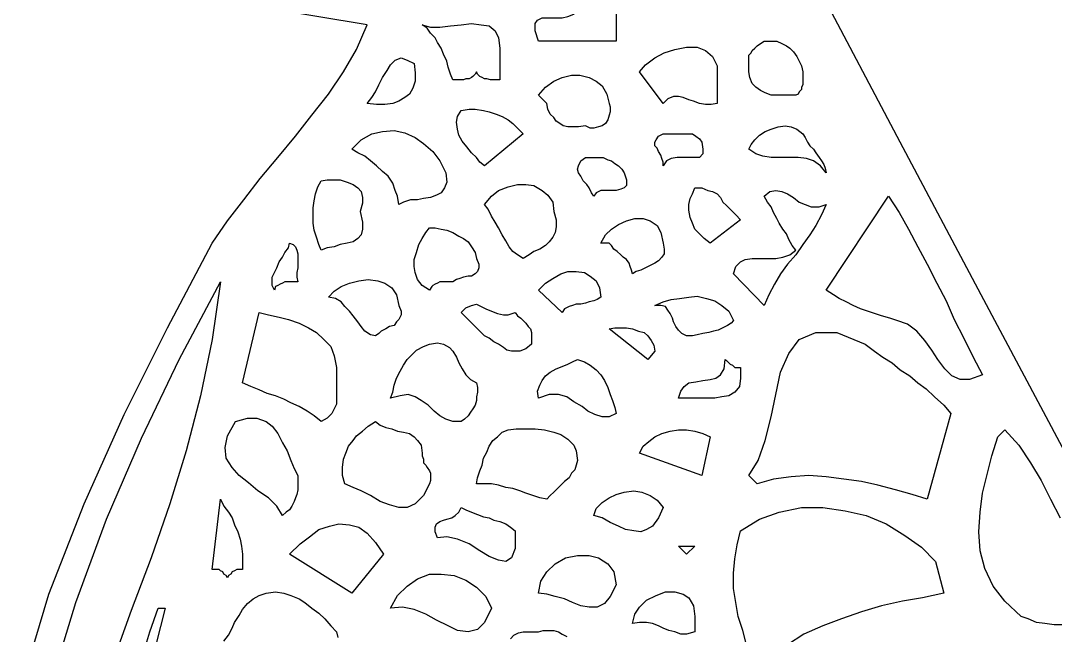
# Model space of a CAD drawing. Extents: x 0.02 to 6.9, y 0.03 to 9.01.
# Drawn here: x 3.512 to 4.393, y 3.407 to 3.93 of the extents above; entities that cross this region are included whole.
import ezdxf

# ---------------------------------------------------------------- set-up
doc = ezdxf.new("R2010")
doc.units = 0
doc.layers.add('1', color=7, linetype='Continuous')

msp = doc.modelspace()

# ---------------------------------------------------------------- linework, layer by layer
msp.add_lwpolyline([(3.512, 3.362), (3.536, 3.442), (3.566, 3.519), (3.6, 3.595), (3.637, 3.669), (3.675, 3.741), (3.688, 3.76), (3.702, 3.778), (3.716, 3.796), (3.731, 3.814), (3.746, 3.832), (3.76, 3.85), (3.774, 3.868), (3.787, 3.887), (3.798, 3.906), (3.807, 3.927), (3.723, 3.941)])
at = {"layer": '1'}
for points in [[(4.399, 3.567), (4.33, 3.697), (4.261, 3.827), (4.192, 3.958)], [(4.019, 3.913), (3.953, 3.913), (3.95, 3.922), (3.95, 3.928), (3.952, 3.931), (3.956, 3.933), (3.961, 3.933), (3.966, 3.933), (3.973, 3.933), (3.978, 3.934), (3.983, 3.936), (3.986, 3.94), (4.019, 3.94), (4.019, 3.913)], [(3.92, 3.907), (3.92, 3.88), (3.917, 3.88), (3.914, 3.88), (3.912, 3.88), (3.909, 3.881), (3.907, 3.881), (3.905, 3.882), (3.903, 3.883), (3.901, 3.885), (3.9, 3.887), (3.899, 3.885), (3.897, 3.883), (3.896, 3.882), (3.894, 3.881), (3.891, 3.881), (3.889, 3.88), (3.886, 3.88), (3.883, 3.88), (3.88, 3.88), (3.878, 3.885), (3.876, 3.891), (3.875, 3.896), (3.872, 3.902), (3.87, 3.907), (3.867, 3.912), (3.865, 3.916), (3.861, 3.92), (3.858, 3.924), (3.854, 3.927), (3.861, 3.925), (3.869, 3.925), (3.878, 3.926), (3.887, 3.927), (3.896, 3.928), (3.904, 3.927), (3.911, 3.926), (3.916, 3.922), (3.919, 3.916), (3.92, 3.907)], [(4.178, 3.887), (4.178, 3.884), (4.178, 3.881), (4.178, 3.879), (4.178, 3.876), (4.177, 3.874), (4.177, 3.872), (4.175, 3.87), (4.174, 3.868), (4.172, 3.867), (4.166, 3.867), (4.161, 3.867), (4.156, 3.867), (4.151, 3.867), (4.146, 3.869), (4.142, 3.871), (4.138, 3.874), (4.135, 3.877), (4.133, 3.882), (4.132, 3.887), (4.132, 3.891), (4.132, 3.895), (4.132, 3.898), (4.132, 3.901), (4.134, 3.903), (4.135, 3.905), (4.137, 3.907), (4.139, 3.909), (4.142, 3.911), (4.145, 3.913), (4.151, 3.913), (4.156, 3.913), (4.16, 3.911), (4.164, 3.909), (4.167, 3.907), (4.17, 3.904), (4.173, 3.9), (4.175, 3.896), (4.177, 3.892), (4.178, 3.887)], [(4.105, 3.88), (4.105, 3.86), (4.1, 3.859), (4.095, 3.859), (4.09, 3.86), (4.085, 3.862), (4.081, 3.863), (4.076, 3.865), (4.072, 3.866), (4.068, 3.866), (4.063, 3.864), (4.059, 3.86), (4.039, 3.887), (4.044, 3.893), (4.052, 3.899), (4.06, 3.903), (4.069, 3.906), (4.079, 3.908), (4.088, 3.908), (4.095, 3.905), (4.101, 3.9), (4.105, 3.892), (4.105, 3.88)], [(3.847, 3.894), (3.848, 3.886), (3.848, 3.879), (3.846, 3.873), (3.843, 3.868), (3.839, 3.865), (3.834, 3.862), (3.829, 3.86), (3.822, 3.859), (3.815, 3.859), (3.807, 3.86), (3.811, 3.865), (3.814, 3.87), (3.817, 3.876), (3.82, 3.882), (3.824, 3.888), (3.827, 3.893), (3.831, 3.897), (3.836, 3.899), (3.841, 3.897), (3.847, 3.894)], [(4.013, 3.86), (4.014, 3.857), (4.014, 3.853), (4.013, 3.85), (4.012, 3.846), (4.01, 3.843), (4.007, 3.841), (4.004, 3.84), (4, 3.839), (3.997, 3.839), (3.993, 3.841), (3.987, 3.84), (3.982, 3.84), (3.978, 3.84), (3.974, 3.841), (3.971, 3.843), (3.968, 3.845), (3.966, 3.848), (3.963, 3.851), (3.961, 3.855), (3.96, 3.86), (3.953, 3.867), (3.959, 3.874), (3.966, 3.879), (3.973, 3.882), (3.981, 3.884), (3.988, 3.884), (3.996, 3.882), (4.002, 3.879), (4.007, 3.875), (4.011, 3.868), (4.013, 3.86)], [(3.94, 3.834), (3.907, 3.807), (3.903, 3.81), (3.9, 3.814), (3.896, 3.818), (3.892, 3.823), (3.888, 3.828), (3.885, 3.833), (3.884, 3.838), (3.883, 3.844), (3.884, 3.849), (3.887, 3.854), (3.894, 3.855), (3.899, 3.855), (3.906, 3.854), (3.911, 3.853), (3.917, 3.851), (3.922, 3.849), (3.927, 3.846), (3.931, 3.843), (3.936, 3.838), (3.94, 3.834)], [(3.874, 3.801), (3.875, 3.793), (3.873, 3.788), (3.87, 3.784), (3.866, 3.782), (3.861, 3.78), (3.855, 3.779), (3.85, 3.778), (3.844, 3.778), (3.838, 3.776), (3.834, 3.774), (3.833, 3.781), (3.831, 3.786), (3.829, 3.792), (3.825, 3.798), (3.82, 3.802), (3.815, 3.807), (3.81, 3.811), (3.805, 3.815), (3.799, 3.818), (3.794, 3.821), (3.802, 3.829), (3.811, 3.834), (3.82, 3.836), (3.83, 3.837), (3.839, 3.835), (3.848, 3.831), (3.855, 3.826), (3.863, 3.819), (3.869, 3.811), (3.874, 3.801)], [(4.092, 3.827), (4.093, 3.821), (4.093, 3.817), (4.09, 3.814), (4.086, 3.814), (4.081, 3.814), (4.076, 3.814), (4.071, 3.814), (4.066, 3.813), (4.062, 3.811), (4.059, 3.807), (4.059, 3.81), (4.058, 3.813), (4.057, 3.816), (4.055, 3.819), (4.054, 3.822), (4.052, 3.824), (4.052, 3.827), (4.053, 3.829), (4.055, 3.832), (4.059, 3.834), (4.062, 3.834), (4.066, 3.834), (4.07, 3.834), (4.074, 3.834), (4.077, 3.834), (4.081, 3.834), (4.084, 3.834), (4.087, 3.832), (4.09, 3.83), (4.092, 3.827)], [(4.198, 3.801), (4.193, 3.807), (4.187, 3.811), (4.181, 3.813), (4.174, 3.814), (4.166, 3.814), (4.159, 3.814), (4.151, 3.814), (4.144, 3.815), (4.138, 3.817), (4.132, 3.821), (4.134, 3.825), (4.137, 3.829), (4.141, 3.833), (4.146, 3.836), (4.151, 3.838), (4.157, 3.84), (4.163, 3.841), (4.168, 3.84), (4.173, 3.838), (4.178, 3.834), (4.18, 3.831), (4.182, 3.827), (4.184, 3.824), (4.187, 3.821), (4.189, 3.818), (4.192, 3.814), (4.194, 3.811), (4.196, 3.808), (4.197, 3.805), (4.198, 3.801)], [(4.026, 3.801), (4.028, 3.795), (4.028, 3.79), (4.026, 3.788), (4.023, 3.787), (4.019, 3.786), (4.014, 3.786), (4.01, 3.786), (4.006, 3.786), (4.002, 3.784), (4, 3.781), (3.998, 3.784), (3.996, 3.788), (3.994, 3.791), (3.991, 3.794), (3.989, 3.798), (3.987, 3.801), (3.986, 3.804), (3.987, 3.807), (3.989, 3.811), (3.993, 3.814), (3.997, 3.814), (4.001, 3.814), (4.004, 3.814), (4.008, 3.814), (4.012, 3.812), (4.015, 3.811), (4.018, 3.809), (4.021, 3.807), (4.024, 3.804), (4.026, 3.801)], [(3.801, 3.768), (3.803, 3.759), (3.803, 3.753), (3.802, 3.748), (3.799, 3.745), (3.795, 3.742), (3.79, 3.741), (3.784, 3.74), (3.779, 3.738), (3.773, 3.737), (3.768, 3.735), (3.766, 3.74), (3.764, 3.746), (3.762, 3.752), (3.761, 3.758), (3.761, 3.764), (3.761, 3.771), (3.762, 3.777), (3.763, 3.783), (3.765, 3.789), (3.768, 3.794), (3.773, 3.795), (3.779, 3.795), (3.784, 3.795), (3.79, 3.793), (3.795, 3.791), (3.799, 3.788), (3.802, 3.785), (3.803, 3.78), (3.803, 3.775), (3.801, 3.768)], [(3.966, 3.768), (3.968, 3.761), (3.968, 3.755), (3.967, 3.75), (3.965, 3.746), (3.962, 3.742), (3.959, 3.739), (3.954, 3.736), (3.949, 3.734), (3.945, 3.731), (3.94, 3.728), (3.935, 3.731), (3.931, 3.734), (3.928, 3.738), (3.925, 3.743), (3.922, 3.748), (3.919, 3.754), (3.916, 3.759), (3.913, 3.764), (3.91, 3.77), (3.907, 3.774), (3.913, 3.781), (3.919, 3.786), (3.927, 3.789), (3.935, 3.791), (3.942, 3.791), (3.949, 3.79), (3.956, 3.786), (3.961, 3.782), (3.965, 3.776), (3.966, 3.768)], [(4.125, 3.761), (4.099, 3.741), (4.094, 3.745), (4.09, 3.749), (4.086, 3.753), (4.084, 3.758), (4.082, 3.763), (4.081, 3.769), (4.081, 3.774), (4.082, 3.779), (4.084, 3.783), (4.086, 3.788), (4.092, 3.788), (4.097, 3.786), (4.101, 3.785), (4.105, 3.783), (4.108, 3.78), (4.11, 3.776), (4.113, 3.773), (4.117, 3.769), (4.121, 3.765), (4.125, 3.761)], [(4.198, 3.774), (4.194, 3.765), (4.189, 3.756), (4.184, 3.748), (4.178, 3.74), (4.172, 3.731), (4.165, 3.723), (4.159, 3.715), (4.154, 3.706), (4.149, 3.697), (4.145, 3.688), (4.119, 3.715), (4.121, 3.721), (4.125, 3.725), (4.129, 3.727), (4.135, 3.728), (4.141, 3.728), (4.148, 3.728), (4.155, 3.728), (4.161, 3.729), (4.167, 3.731), (4.172, 3.735), (4.169, 3.739), (4.166, 3.744), (4.164, 3.749), (4.161, 3.753), (4.158, 3.758), (4.156, 3.762), (4.153, 3.767), (4.151, 3.772), (4.148, 3.776), (4.145, 3.781), (4.15, 3.785), (4.155, 3.786), (4.16, 3.785), (4.165, 3.783), (4.17, 3.78), (4.175, 3.776), (4.18, 3.774), (4.185, 3.772), (4.192, 3.772), (4.198, 3.774)], [(4.331, 3.629), (4.32, 3.625), (4.312, 3.625), (4.305, 3.628), (4.299, 3.634), (4.293, 3.642), (4.288, 3.65), (4.282, 3.658), (4.275, 3.666), (4.267, 3.672), (4.258, 3.675), (4.252, 3.677), (4.245, 3.679), (4.239, 3.681), (4.233, 3.683), (4.227, 3.685), (4.221, 3.688), (4.215, 3.691), (4.209, 3.694), (4.204, 3.697), (4.198, 3.701), (4.251, 3.781), (4.26, 3.767), (4.268, 3.753), (4.276, 3.738), (4.284, 3.723), (4.292, 3.707), (4.3, 3.692), (4.307, 3.676), (4.315, 3.66), (4.323, 3.644), (4.331, 3.629)], [(4.059, 3.741), (4.06, 3.736), (4.06, 3.732), (4.058, 3.729), (4.055, 3.726), (4.052, 3.724), (4.048, 3.722), (4.044, 3.72), (4.04, 3.718), (4.036, 3.717), (4.033, 3.715), (4.032, 3.718), (4.031, 3.721), (4.03, 3.724), (4.028, 3.727), (4.025, 3.729), (4.023, 3.731), (4.02, 3.734), (4.017, 3.736), (4.015, 3.739), (4.013, 3.741), (4.006, 3.741), (4.01, 3.748), (4.015, 3.753), (4.021, 3.757), (4.028, 3.76), (4.035, 3.762), (4.042, 3.762), (4.048, 3.76), (4.054, 3.756), (4.057, 3.75), (4.059, 3.741)], [(3.9, 3.728), (3.902, 3.723), (3.902, 3.72), (3.901, 3.717), (3.899, 3.715), (3.896, 3.713), (3.893, 3.713), (3.889, 3.712), (3.886, 3.711), (3.883, 3.71), (3.88, 3.708), (3.877, 3.708), (3.875, 3.708), (3.872, 3.708), (3.869, 3.708), (3.867, 3.707), (3.865, 3.706), (3.863, 3.705), (3.862, 3.704), (3.86, 3.701), (3.854, 3.705), (3.85, 3.71), (3.848, 3.716), (3.847, 3.721), (3.847, 3.727), (3.849, 3.733), (3.851, 3.74), (3.854, 3.745), (3.857, 3.75), (3.86, 3.754), (3.865, 3.754), (3.87, 3.753), (3.875, 3.752), (3.88, 3.75), (3.885, 3.747), (3.889, 3.745), (3.893, 3.742), (3.896, 3.738), (3.899, 3.733), (3.9, 3.728)], [(3.748, 3.708), (3.745, 3.708), (3.742, 3.708), (3.74, 3.708), (3.737, 3.708), (3.735, 3.707), (3.733, 3.706), (3.731, 3.705), (3.729, 3.704), (3.728, 3.701), (3.726, 3.705), (3.726, 3.709), (3.726, 3.712), (3.728, 3.716), (3.73, 3.72), (3.732, 3.725), (3.735, 3.729), (3.737, 3.733), (3.74, 3.737), (3.741, 3.741), (3.744, 3.74), (3.746, 3.738), (3.747, 3.735), (3.748, 3.732), (3.748, 3.728), (3.748, 3.724), (3.748, 3.72), (3.747, 3.716), (3.747, 3.712), (3.748, 3.708)], [(3.834, 3.688), (3.836, 3.683), (3.836, 3.68), (3.834, 3.676), (3.832, 3.674), (3.83, 3.671), (3.826, 3.67), (3.823, 3.668), (3.819, 3.666), (3.817, 3.664), (3.814, 3.662), (3.81, 3.663), (3.805, 3.666), (3.802, 3.67), (3.799, 3.674), (3.795, 3.679), (3.792, 3.683), (3.788, 3.687), (3.785, 3.691), (3.78, 3.694), (3.774, 3.695), (3.779, 3.7), (3.785, 3.704), (3.792, 3.707), (3.8, 3.709), (3.808, 3.71), (3.816, 3.709), (3.822, 3.707), (3.828, 3.703), (3.832, 3.697), (3.834, 3.688)], [(4.006, 3.695), (4.003, 3.693), (4, 3.692), (3.996, 3.691), (3.993, 3.69), (3.989, 3.689), (3.985, 3.689), (3.982, 3.688), (3.979, 3.687), (3.975, 3.685), (3.973, 3.682), (3.953, 3.701), (3.959, 3.707), (3.965, 3.711), (3.972, 3.715), (3.978, 3.717), (3.985, 3.717), (3.992, 3.716), (3.997, 3.713), (4.002, 3.709), (4.005, 3.703), (4.006, 3.695)], [(3.537, 3.363), (3.559, 3.435), (3.585, 3.506), (3.615, 3.575), (3.647, 3.642), (3.682, 3.708), (3.675, 3.659), (3.665, 3.611), (3.653, 3.564), (3.639, 3.519), (3.623, 3.473), (3.606, 3.428), (3.59, 3.383)], [(4.119, 3.675), (4.117, 3.673), (4.114, 3.671), (4.11, 3.669), (4.106, 3.667), (4.102, 3.666), (4.098, 3.665), (4.093, 3.664), (4.088, 3.663), (4.084, 3.662), (4.079, 3.662), (4.075, 3.664), (4.072, 3.667), (4.07, 3.67), (4.068, 3.674), (4.067, 3.677), (4.065, 3.681), (4.063, 3.684), (4.061, 3.687), (4.057, 3.688), (4.052, 3.688), (4.059, 3.691), (4.066, 3.693), (4.073, 3.694), (4.081, 3.695), (4.088, 3.696), (4.096, 3.694), (4.103, 3.692), (4.109, 3.688), (4.115, 3.683), (4.119, 3.675)], [(3.947, 3.655), (3.942, 3.651), (3.937, 3.649), (3.933, 3.649), (3.93, 3.649), (3.926, 3.65), (3.923, 3.652), (3.919, 3.655), (3.915, 3.657), (3.911, 3.66), (3.907, 3.662), (3.887, 3.682), (3.891, 3.686), (3.896, 3.688), (3.9, 3.689), (3.904, 3.687), (3.908, 3.685), (3.913, 3.683), (3.918, 3.681), (3.923, 3.68), (3.927, 3.68), (3.933, 3.682), (3.935, 3.679), (3.938, 3.677), (3.94, 3.675), (3.942, 3.673), (3.944, 3.67), (3.946, 3.668), (3.947, 3.665), (3.947, 3.662), (3.947, 3.659), (3.947, 3.655)], [(3.781, 3.635), (3.781, 3.63), (3.781, 3.625), (3.781, 3.62), (3.781, 3.615), (3.781, 3.609), (3.781, 3.604), (3.779, 3.6), (3.777, 3.596), (3.773, 3.592), (3.768, 3.589), (3.762, 3.594), (3.756, 3.598), (3.749, 3.602), (3.742, 3.605), (3.736, 3.608), (3.729, 3.611), (3.722, 3.613), (3.715, 3.616), (3.708, 3.619), (3.701, 3.622), (3.715, 3.682), (3.723, 3.68), (3.732, 3.678), (3.74, 3.676), (3.749, 3.673), (3.757, 3.669), (3.764, 3.665), (3.77, 3.659), (3.776, 3.653), (3.779, 3.645), (3.781, 3.635)], [(4.052, 3.649), (4.046, 3.642), (4.013, 3.668), (4.018, 3.669), (4.023, 3.669), (4.028, 3.669), (4.033, 3.668), (4.038, 3.666), (4.043, 3.665), (4.046, 3.662), (4.049, 3.658), (4.051, 3.654), (4.052, 3.649)], [(4.304, 3.596), (4.284, 3.523), (4.271, 3.527), (4.257, 3.531), (4.242, 3.535), (4.228, 3.538), (4.213, 3.54), (4.198, 3.542), (4.183, 3.543), (4.168, 3.542), (4.153, 3.54), (4.139, 3.536), (4.132, 3.543), (4.14, 3.556), (4.146, 3.573), (4.151, 3.593), (4.155, 3.612), (4.159, 3.631), (4.166, 3.647), (4.175, 3.659), (4.189, 3.665), (4.207, 3.665), (4.231, 3.655), (4.239, 3.649), (4.246, 3.644), (4.254, 3.639), (4.261, 3.633), (4.269, 3.628), (4.276, 3.622), (4.283, 3.617), (4.29, 3.61), (4.298, 3.603), (4.304, 3.596)], [(3.9, 3.622), (3.901, 3.618), (3.901, 3.614), (3.9, 3.61), (3.9, 3.607), (3.899, 3.603), (3.897, 3.6), (3.895, 3.597), (3.893, 3.594), (3.89, 3.591), (3.887, 3.589), (3.88, 3.589), (3.874, 3.591), (3.869, 3.594), (3.864, 3.598), (3.859, 3.603), (3.853, 3.607), (3.848, 3.61), (3.842, 3.612), (3.835, 3.611), (3.827, 3.609), (3.829, 3.614), (3.83, 3.62), (3.832, 3.626), (3.835, 3.632), (3.838, 3.637), (3.841, 3.642), (3.845, 3.646), (3.849, 3.65), (3.855, 3.653), (3.86, 3.655), (3.867, 3.656), (3.872, 3.655), (3.877, 3.652), (3.88, 3.649), (3.883, 3.644), (3.885, 3.639), (3.888, 3.634), (3.891, 3.629), (3.895, 3.625), (3.9, 3.622)], [(4.019, 3.596), (4.013, 3.593), (4.007, 3.593), (4.001, 3.595), (3.995, 3.598), (3.99, 3.602), (3.983, 3.606), (3.977, 3.61), (3.97, 3.612), (3.962, 3.612), (3.953, 3.609), (3.952, 3.615), (3.954, 3.62), (3.956, 3.624), (3.959, 3.628), (3.963, 3.631), (3.968, 3.634), (3.973, 3.636), (3.978, 3.638), (3.982, 3.64), (3.986, 3.642), (3.992, 3.64), (3.997, 3.637), (4.002, 3.633), (4.006, 3.629), (4.009, 3.624), (4.012, 3.618), (4.014, 3.612), (4.016, 3.607), (4.018, 3.601), (4.019, 3.596)], [(4.125, 3.635), (4.125, 3.626), (4.124, 3.619), (4.12, 3.614), (4.115, 3.611), (4.109, 3.61), (4.103, 3.609), (4.095, 3.609), (4.087, 3.609), (4.08, 3.609), (4.072, 3.609), (4.074, 3.615), (4.077, 3.619), (4.081, 3.622), (4.087, 3.623), (4.093, 3.624), (4.099, 3.625), (4.104, 3.626), (4.108, 3.629), (4.111, 3.634), (4.112, 3.642), (4.113, 3.641), (4.115, 3.639), (4.116, 3.638), (4.118, 3.637), (4.12, 3.635), (4.121, 3.635), (4.123, 3.635), (4.125, 3.635)], [(3.748, 3.543), (3.748, 3.538), (3.748, 3.535), (3.748, 3.531), (3.747, 3.527), (3.746, 3.524), (3.745, 3.521), (3.743, 3.517), (3.741, 3.514), (3.738, 3.512), (3.735, 3.509), (3.73, 3.517), (3.723, 3.524), (3.714, 3.53), (3.706, 3.537), (3.698, 3.543), (3.692, 3.55), (3.687, 3.558), (3.686, 3.567), (3.688, 3.577), (3.695, 3.589), (3.705, 3.592), (3.713, 3.592), (3.721, 3.589), (3.726, 3.585), (3.731, 3.579), (3.735, 3.571), (3.739, 3.564), (3.742, 3.556), (3.745, 3.549), (3.748, 3.543)], [(3.854, 3.562), (3.854, 3.56), (3.855, 3.557), (3.855, 3.554), (3.857, 3.552), (3.858, 3.55), (3.86, 3.547), (3.861, 3.545), (3.861, 3.542), (3.861, 3.539), (3.86, 3.536), (3.855, 3.526), (3.848, 3.519), (3.841, 3.516), (3.834, 3.516), (3.826, 3.518), (3.818, 3.521), (3.81, 3.526), (3.802, 3.53), (3.795, 3.533), (3.788, 3.536), (3.786, 3.543), (3.786, 3.55), (3.787, 3.557), (3.789, 3.562), (3.791, 3.568), (3.795, 3.573), (3.798, 3.577), (3.803, 3.581), (3.808, 3.585), (3.814, 3.589), (3.818, 3.586), (3.823, 3.584), (3.828, 3.583), (3.833, 3.581), (3.838, 3.58), (3.843, 3.579), (3.847, 3.576), (3.85, 3.573), (3.853, 3.569), (3.854, 3.562)], [(3.986, 3.556), (3.985, 3.552), (3.984, 3.548), (3.981, 3.545), (3.979, 3.541), (3.975, 3.538), (3.972, 3.535), (3.969, 3.532), (3.966, 3.529), (3.963, 3.526), (3.96, 3.523), (3.954, 3.524), (3.948, 3.526), (3.942, 3.528), (3.937, 3.53), (3.931, 3.532), (3.925, 3.533), (3.919, 3.535), (3.913, 3.536), (3.907, 3.536), (3.9, 3.536), (3.901, 3.541), (3.903, 3.547), (3.905, 3.552), (3.906, 3.558), (3.909, 3.563), (3.911, 3.568), (3.914, 3.573), (3.918, 3.576), (3.922, 3.58), (3.927, 3.582), (3.934, 3.583), (3.942, 3.583), (3.95, 3.583), (3.958, 3.582), (3.966, 3.58), (3.972, 3.578), (3.978, 3.574), (3.983, 3.569), (3.985, 3.564), (3.986, 3.556)], [(4.092, 3.543), (4.039, 3.562), (4.042, 3.568), (4.047, 3.572), (4.052, 3.576), (4.058, 3.579), (4.065, 3.581), (4.072, 3.582), (4.079, 3.582), (4.086, 3.581), (4.093, 3.579), (4.099, 3.576), (4.092, 3.543)], [(4.4, 3.416), (4.392, 3.416), (4.384, 3.417), (4.377, 3.418), (4.37, 3.421), (4.364, 3.423), (4.35, 3.436), (4.34, 3.449), (4.333, 3.464), (4.329, 3.479), (4.328, 3.495), (4.329, 3.512), (4.331, 3.528), (4.335, 3.544), (4.339, 3.56), (4.344, 3.576), (4.35, 3.582), (4.362, 3.569), (4.372, 3.554), (4.381, 3.539), (4.389, 3.523), (4.397, 3.507)], [(4.059, 3.516), (4.055, 3.507), (4.05, 3.5), (4.045, 3.497), (4.04, 3.495), (4.034, 3.496), (4.027, 3.497), (4.021, 3.5), (4.014, 3.503), (4.007, 3.507), (4, 3.509), (4.002, 3.515), (4.007, 3.52), (4.013, 3.524), (4.019, 3.527), (4.026, 3.529), (4.034, 3.53), (4.041, 3.529), (4.048, 3.526), (4.054, 3.522), (4.059, 3.516)], [(3.701, 3.463), (3.699, 3.463), (3.697, 3.463), (3.696, 3.463), (3.694, 3.462), (3.692, 3.461), (3.691, 3.459), (3.689, 3.458), (3.688, 3.456), (3.687, 3.458), (3.685, 3.459), (3.684, 3.461), (3.682, 3.462), (3.681, 3.463), (3.679, 3.463), (3.677, 3.463), (3.675, 3.463), (3.682, 3.523), (3.685, 3.517), (3.689, 3.512), (3.692, 3.507), (3.694, 3.501), (3.697, 3.495), (3.699, 3.489), (3.7, 3.483), (3.701, 3.476), (3.701, 3.47), (3.701, 3.463)], [(3.933, 3.496), (3.933, 3.481), (3.93, 3.473), (3.925, 3.47), (3.919, 3.471), (3.911, 3.474), (3.903, 3.479), (3.894, 3.485), (3.884, 3.489), (3.875, 3.491), (3.867, 3.49), (3.865, 3.495), (3.865, 3.499), (3.866, 3.502), (3.869, 3.504), (3.872, 3.505), (3.875, 3.506), (3.879, 3.507), (3.882, 3.509), (3.885, 3.512), (3.887, 3.516), (3.891, 3.514), (3.896, 3.512), (3.901, 3.51), (3.906, 3.508), (3.911, 3.507), (3.915, 3.505), (3.92, 3.504), (3.925, 3.502), (3.929, 3.499), (3.933, 3.496)], [(4.13, 3.399), (4.127, 3.411), (4.123, 3.423), (4.121, 3.435), (4.119, 3.447), (4.119, 3.46), (4.12, 3.472), (4.122, 3.484), (4.125, 3.496), (4.141, 3.506), (4.158, 3.512), (4.177, 3.516), (4.195, 3.516), (4.214, 3.513), (4.232, 3.509), (4.249, 3.502), (4.265, 3.492), (4.279, 3.482), (4.291, 3.47)], [(3.794, 3.443), (3.741, 3.476), (3.75, 3.485), (3.758, 3.491), (3.766, 3.497), (3.775, 3.5), (3.783, 3.502), (3.792, 3.501), (3.8, 3.499), (3.807, 3.494), (3.814, 3.486), (3.821, 3.476), (3.794, 3.443)], [(4.079, 3.476), (4.072, 3.483), (4.086, 3.483), (4.079, 3.476)], [(4.019, 3.45), (4.014, 3.44), (4.009, 3.434), (4.003, 3.431), (3.996, 3.431), (3.989, 3.432), (3.982, 3.435), (3.975, 3.438), (3.967, 3.44), (3.96, 3.442), (3.953, 3.443), (3.955, 3.453), (3.96, 3.461), (3.967, 3.468), (3.976, 3.473), (3.986, 3.475), (3.996, 3.475), (4.004, 3.473), (4.012, 3.468), (4.017, 3.461), (4.019, 3.45)], [(4.291, 3.47), (4.298, 3.443), (4.28, 3.439), (4.263, 3.436), (4.245, 3.432), (4.228, 3.427), (4.211, 3.421), (4.195, 3.415), (4.179, 3.408), (4.165, 3.399)], [(3.913, 3.43), (3.907, 3.418), (3.901, 3.412), (3.893, 3.41), (3.884, 3.411), (3.876, 3.415), (3.866, 3.42), (3.857, 3.425), (3.847, 3.429), (3.837, 3.431), (3.827, 3.43), (3.833, 3.441), (3.841, 3.449), (3.85, 3.455), (3.86, 3.459), (3.87, 3.459), (3.881, 3.458), (3.891, 3.454), (3.9, 3.448), (3.908, 3.44), (3.913, 3.43)], [(3.685, 3.402), (3.689, 3.407), (3.692, 3.413), (3.694, 3.418), (3.698, 3.424), (3.701, 3.429), (3.705, 3.434), (3.71, 3.438), (3.715, 3.441), (3.721, 3.443), (3.729, 3.444), (3.736, 3.443), (3.742, 3.441), (3.749, 3.438), (3.754, 3.435), (3.76, 3.43), (3.766, 3.426), (3.771, 3.421), (3.776, 3.415), (3.781, 3.41)], [(4.086, 3.423), (4.086, 3.41), (4.079, 3.408), (4.074, 3.408), (4.069, 3.41), (4.064, 3.411), (4.059, 3.413), (4.055, 3.415), (4.05, 3.417), (4.045, 3.418), (4.039, 3.418), (4.033, 3.417), (4.035, 3.425), (4.039, 3.431), (4.045, 3.437), (4.053, 3.441), (4.061, 3.444), (4.069, 3.444), (4.076, 3.442), (4.081, 3.439), (4.085, 3.432), (4.086, 3.423)], [(3.616, 3.39), (3.622, 3.41), (3.629, 3.43), (3.635, 3.43), (3.627, 3.399)], [(3.781, 3.41), (3.782, 3.405)], [(3.929, 3.404), (3.932, 3.407), (3.936, 3.409), (3.94, 3.41), (3.944, 3.41), (3.948, 3.41), (3.953, 3.41), (3.957, 3.411), (3.961, 3.411), (3.966, 3.411), (3.97, 3.41), (3.973, 3.408), (3.977, 3.406)]]:
    msp.add_lwpolyline(points, dxfattribs=at)

doc.saveas('drawing.dxf')
